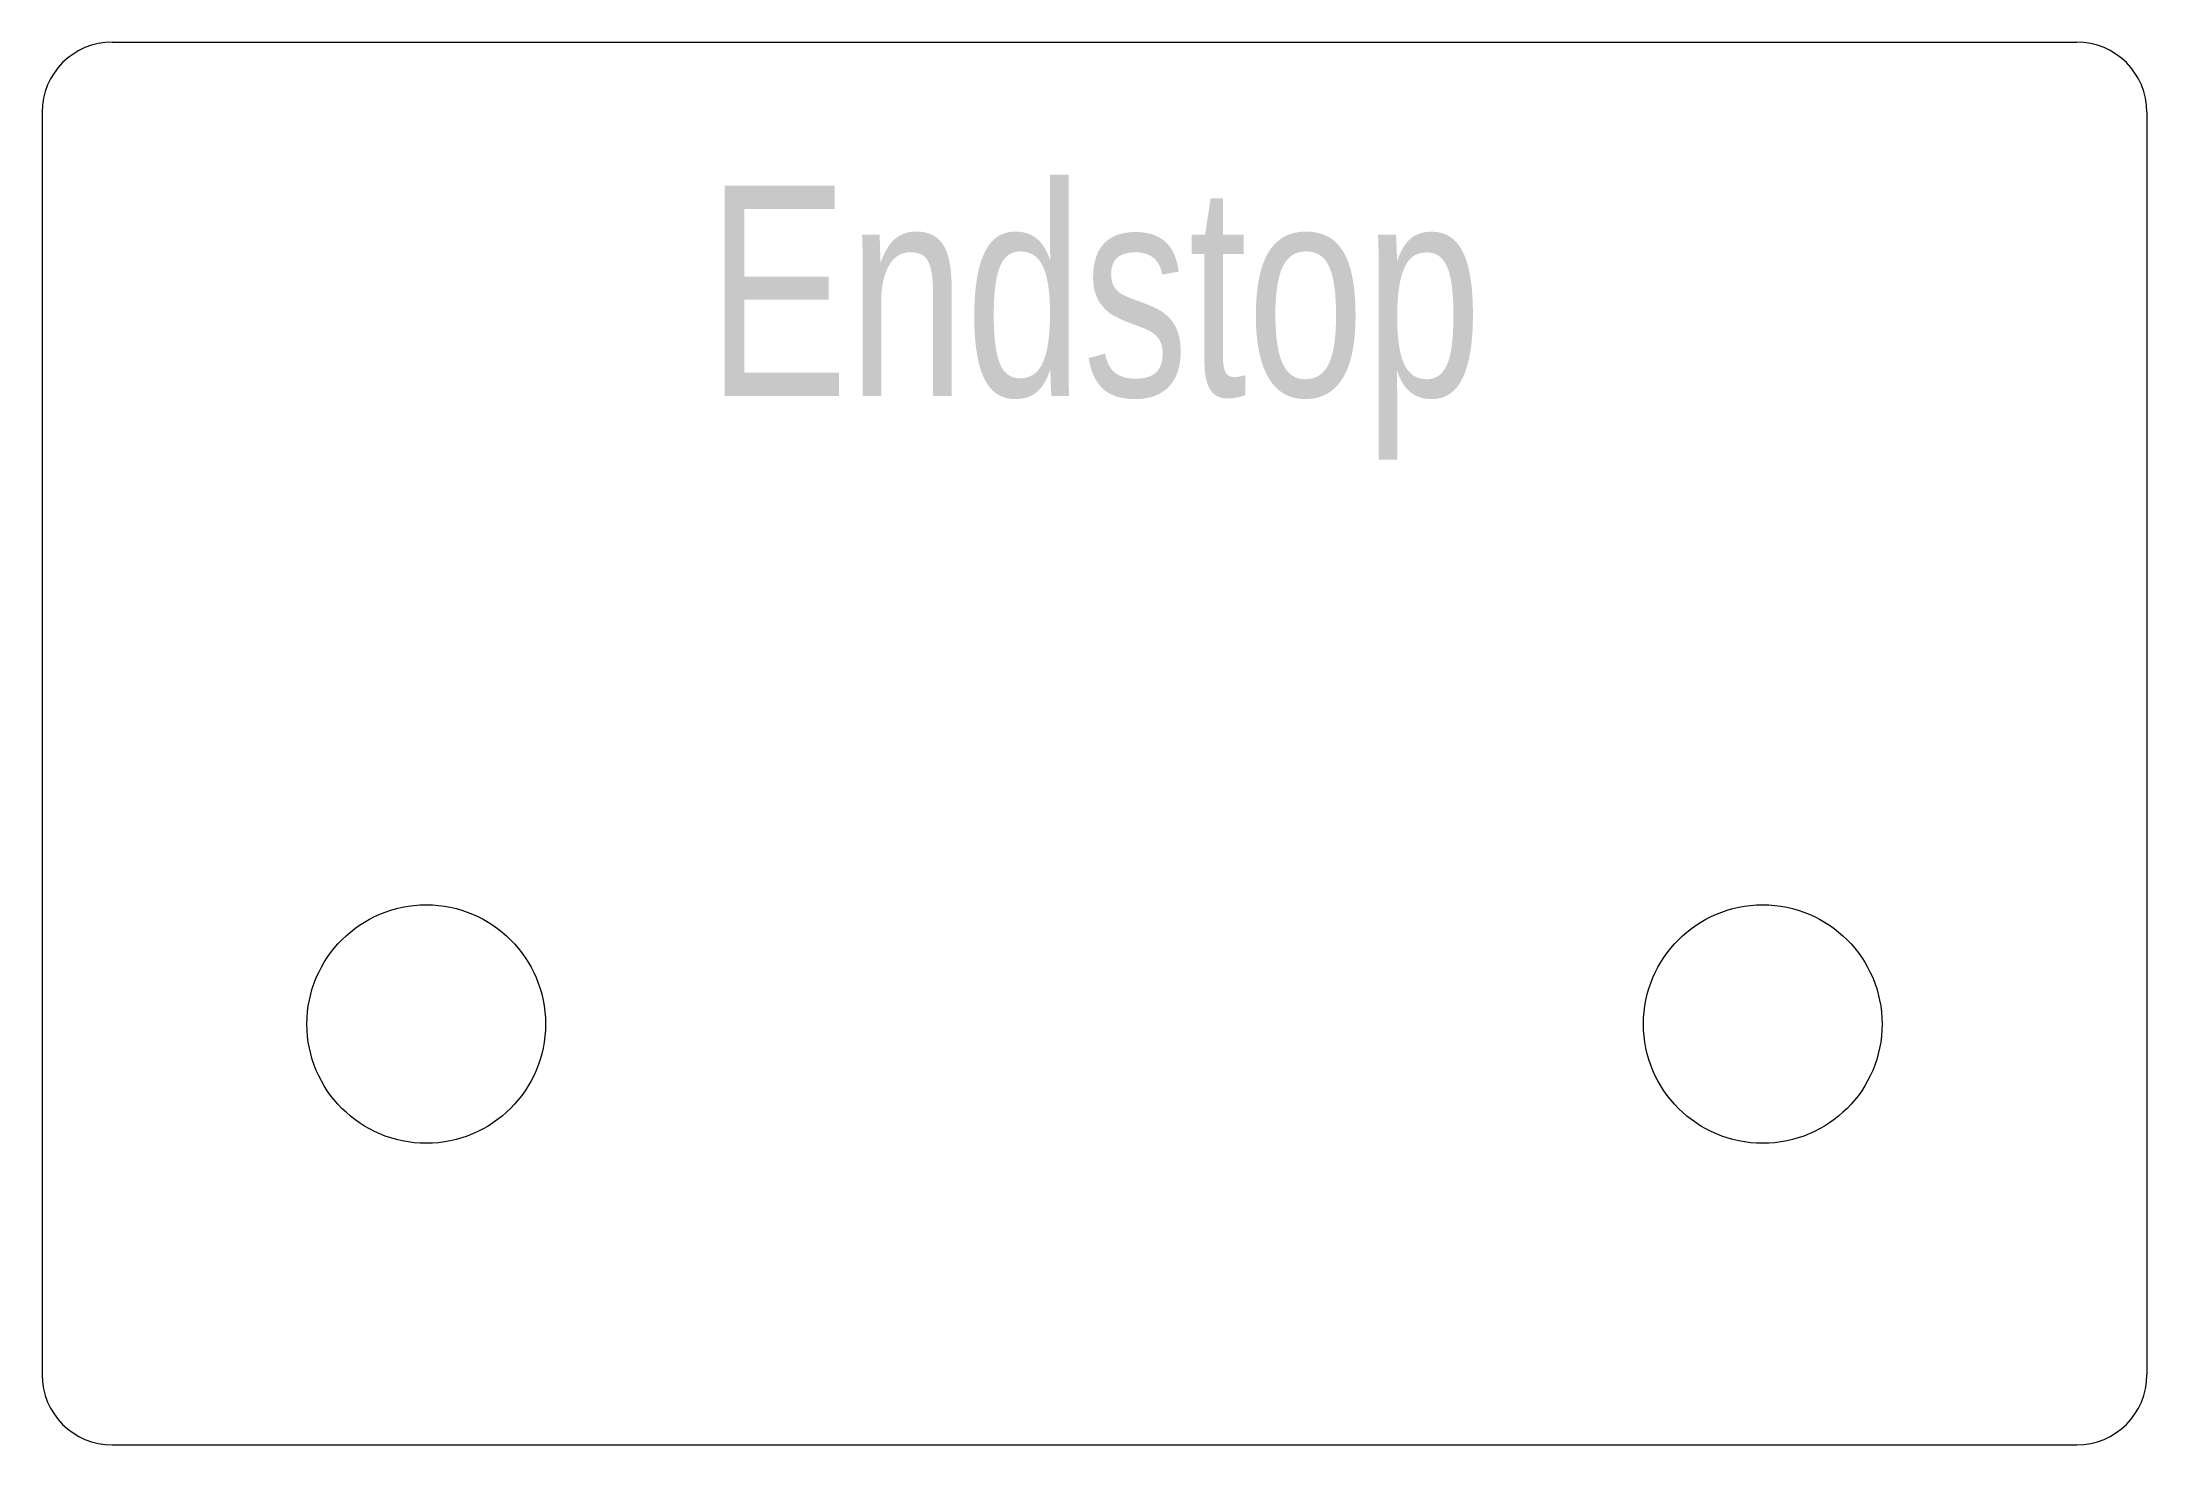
# Model space of a CAD drawing. Header units: millimetres. Extents: x 4 to 34, y -24.3 to -4.3.
import ezdxf

# ---------------------------------------------------------------- set-up
doc = ezdxf.new("R2010")
doc.units = ezdxf.units.MM
doc.layers.get('0').update_dxf_attribs({"linetype": 'CONTINUOUS', "lineweight": 0})
doc.layers.add('Text', color=6, linetype='CONTINUOUS', lineweight=0)
doc.styles.get("Standard").update_dxf_attribs({"font": 'txt', "width": 0.75})

msp = doc.modelspace()

# ---------------------------------------------------------------- linework, layer by layer
for p, q in [((4.97, -4.335), (32.97, -4.335)), ((3.97, -5.335), (3.97, -23.335)), ((33.97, -5.335), (33.97, -23.335)), ((4.97, -24.335), (32.97, -24.335))]:
    msp.add_line(p, q)
for centre in [(9.445, -18.335), (28.495, -18.335)]:
    msp.add_circle(centre, 1.7)
for centre, start, end in [((4.97, -5.335), 90, 180), ((32.97, -5.335), 0, 90), ((4.97, -23.335), 180, 270), ((32.97, -23.335), 270, 0)]:
    msp.add_arc(centre, 1, start, end)

# ---------------------------------------------------------------- texts
at = {"layer": 'Text', "insert": (18.97, -8.335), "char_height": 3, "width": 100, "attachment_point": 5}
msp.add_mtext('Endstop', dxfattribs=at)

doc.saveas('drawing.dxf')
